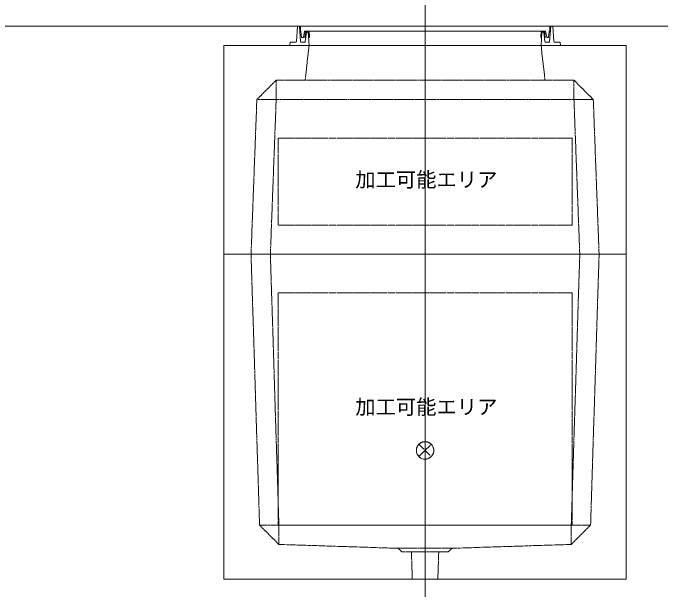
# Model space of a CAD drawing. Units: millimetres, scale not verified. Extents: x -3712 to 3712, y -2625 to 2625.
# Drawn here: x -1103 to 570, y -1580 to -91 of the extents above; entities that cross this region are included whole.
import ezdxf
from ezdxf.enums import TextEntityAlignment as Align

# ---------------------------------------------------------------- set-up
doc = ezdxf.new("R2010")
doc.units = ezdxf.units.MM
doc.header["$LTSCALE"] = 25
doc.linetypes.add('LONG_DASHED1', pattern=[7, 6, -1])
doc.linetypes.add('LONG_DOUBLE_CHAIN', pattern=[21.8, 18, -1, 0.6, -0.6, 0.6, -1])
for name, color, linetype, lineweight in [('0-5_0', 134, 'Continuous', 9), ('0-8_D-STR', 7, 'LONG_DASHED1', 9), ('0-A_D-STR-STR5', 1, 'LONG_DOUBLE_CHAIN', 9), ('0-B_D-STR-STR4', 134, 'Continuous', 9)]:
    doc.layers.add(name, color=color, linetype=linetype, lineweight=lineweight)
doc.styles.add('ＭＳ ゴシック', font='')
doc.styles.get('ＭＳ ゴシック').set_extended_font_data('MS Gothic')

# ---------------------------------------------------------------- blocks, each defined once
blk = doc.blocks.new('A$C094B5667')
at = {"layer": '0-8_D-STR', "linetype": 'Continuous'}
for p, q in [((-13000, 13500), (13000, 13500)), ((-13000, 0), (-13000, 13500)), ((13000, 13500), (13000, 0)), ((-13000, 0), (13000, 0))]:
    blk.add_line(p, q, dxfattribs=at)
at = {"layer": '0-8_D-STR'}
for p, q in [((-7500, 13500), (-7750, 11250)), ((7500, 13500), (7750, 11250)), ((-10875, 10000), (-9625, 11250)), ((9625, 11250), (-9625, 11250)), ((-9625, 10000), (-9625, 11250)), ((10875, 10000), (9625, 11250)), ((9625, 10000), (9625, 11250)), ((-10875, 10000), (-11250, 0)), ((10875, 10000), (-10875, 10000)), ((-9625, 10000), (-10000, 0)), ((9625, 10000), (10000, 0)), ((10875, 10000), (11250, 0))]:
    blk.add_line(p, q, dxfattribs=at)
at = {"layer": '0-A_D-STR-STR5'}
for p, q in [((-9500, 7500), (-9500, 1875)), ((9500, 7500), (-9500, 7500))]:
    blk.add_line(p, q, dxfattribs=at)
blk.add_lwpolyline([(9500, 7500), (9500, 1875), (-9500, 1875)], dxfattribs=at)
blk = doc.blocks.new('A$C284D0AE2')
at = {"layer": '0-B_D-STR-STR4'}
for p, q in [((-8250, 1250), (-8319.5, 246.5)), ((-8125, 1250), (-8250, 1250)), ((-8053.3, 246.4), (-8125, 1250)), ((-8062.5, 1250), (-8062.5, 925)), ((-8062.5, 925), (-8047.9, 925)), ((-8023, 902.2), (-7987.5, 500)), ((-7862.5, 500), (-7787.5, 925)), ((-7787.5, 925), (7787.5, 925)), ((-7725, 925), (-7765.5, 501.6)), ((-7675, 850), (-7744.9, 244.3)), ((-7500, 925), (-7725, 925)), ((-7550, 850), (-7675, 850)), ((-7500, 0), (-7550, 850)), ((-7479.4, 501.6), (-7500, 925)), ((7500, 925), (7725, 925)), ((7725, 925), (7765.5, 501.6)), ((-7987.5, 500), (-7862.5, 500)), ((-7765.5, 501.6), (-7715.2, 501.6)), ((-7529.5, 501.6), (-7479.4, 501.6)), ((7765.5, 501.6), (7715.2, 501.6)), ((-8725, 200), (-8750, 0)), ((-8750, 0), (8750, 0)), ((-8369.4, 200), (-8725, 200)), ((-7794.6, 200), (-8003.4, 200)), ((7794.6, 200), (8003.4, 200)), ((8369.4, 200), (8725, 200)), ((8725, 200), (8750, 0))]:
    blk.add_line(p, q, dxfattribs=at)
for points in [[(-8062.5, 1250), (8062.5, 1250), (8062.5, 925), (8047.9, 925)], [(7529.5, 501.6), (7479.4, 501.6), (7500, 925)], [(7500, 0), (7550, 850), (7675, 850), (7744.9, 244.3)], [(8023, 902.2), (7987.5, 500), (7862.5, 500), (7787.5, 925)], [(8053.3, 246.4), (8125, 1250), (8250, 1250), (8319.5, 246.5)]]:
    blk.add_lwpolyline(points, dxfattribs=at)
for centre, radius, start, end in [((-8047.9, 900), 25, 5.04245, 90), ((8047.9, 900), 25, 90, 174.95755), ((-8369.4, 250), 50, 270, 356.0372), ((-8003.4, 250), 50, 184.08562, 270), ((-7794.6, 250), 50, 270, 353.41806), ((7794.6, 250), 50, 186.58194, 270), ((8003.4, 250), 50, 270, 355.91438), ((8369.4, 250), 50, 183.9628, 270)]:
    blk.add_arc(centre, radius, start, end, dxfattribs=at)
blk = doc.blocks.new('A$C7BB150D6')
at = {"layer": '0-8_D-STR', "linetype": 'Continuous'}
for p, q in [((-13000, 0), (13000, 0)), ((-13000, -21000), (-13000, 0)), ((13000, -21000), (13000, 0)), ((-13000, -21000), (13000, -21000))]:
    blk.add_line(p, q, dxfattribs=at)
at = {"layer": '0-8_D-STR'}
for p, q in [((-11250, 0), (-10700, -17500)), ((-10000, 0), (-9450, -17500)), ((10000, 0), (9450, -17500)), ((11250, 0), (10700, -17500)), ((-9450, -18750), (-10700, -17500)), ((-10700, -17500), (10700, -17500)), ((-9450, -18750), (-9450, -17500)), ((9450, -18750), (10700, -17500)), ((9450, -18750), (9450, -17500)), ((-9450, -18750), (-1750, -19000)), ((9450, -18750), (1750, -19000)), ((-1500, -19225), (-1750, -19000)), ((1750, -19000), (-1750, -19000)), ((1500, -19225), (-1500, -19225)), ((-824.6, -21000), (-881.2, -19225)), ((824.6, -21000), (881.2, -19225)), ((1500, -19225), (1750, -19000))]:
    blk.add_line(p, q, dxfattribs=at)
at = {"layer": '0-A_D-STR-STR5'}
for p, q in [((-9500, -2500), (-9500, -17500)), ((9500, -2500), (-9500, -2500)), ((9500, -2500), (9500, -17500)), ((9500, -17500), (-9500, -17500))]:
    blk.add_line(p, q, dxfattribs=at)
blk = doc.blocks.new('A$C1C640AAB')
at = {"layer": '0-A_D-STR-STR5'}
for p, q in [((-397.7, -397.7), (397.7, 397.7)), ((-397.7, 397.7), (397.7, -397.7))]:
    blk.add_line(p, q, dxfattribs=at)
blk.add_circle((0, 0), 562.5, dxfattribs=at)
blk = doc.blocks.new('A$C813c005e')
at = {"layer": '0-8_D-STR'}
blk.add_blockref('A$C7BB150D6', (0, 0), dxfattribs=at)
at = {"layer": '0-A_D-STR-STR5'}
blk.add_blockref('A$C1C640AAB', (0, -12675), dxfattribs=at)

msp = doc.modelspace()

# ---------------------------------------------------------------- linework, layer by layer
at = {"layer": '0-5_0'}
for p, q in [((-37.5, -2000), (-37.5, 2125)), ((-1287.5, -125), (3462.48, -125))]:
    msp.add_line(p, q, dxfattribs=at)

# ---------------------------------------------------------------- block references
at = {"layer": '0-8_D-STR', "xscale": 0.04, "yscale": 0.04}
for name in ['A$C094B5667', 'A$C813c005e']:
    msp.add_blockref(name, (-37.5, -715), dxfattribs=at)
at = {"layer": '0-B_D-STR-STR4', "xscale": 0.04, "yscale": 0.04}
msp.add_blockref('A$C284D0AE2', (-37.5, -175), dxfattribs=at)

# ---------------------------------------------------------------- texts
at = {"layer": '0-A_D-STR-STR5', "style": 'ＭＳ ゴシック'}
for p in [(-217.98, -552.75), (-217.98, -1140.25)]:
    msp.add_text('加工可能エリア', height=38.49, dxfattribs=at).set_placement(p, align=Align.BOTTOM_LEFT)

doc.saveas('drawing.dxf')
